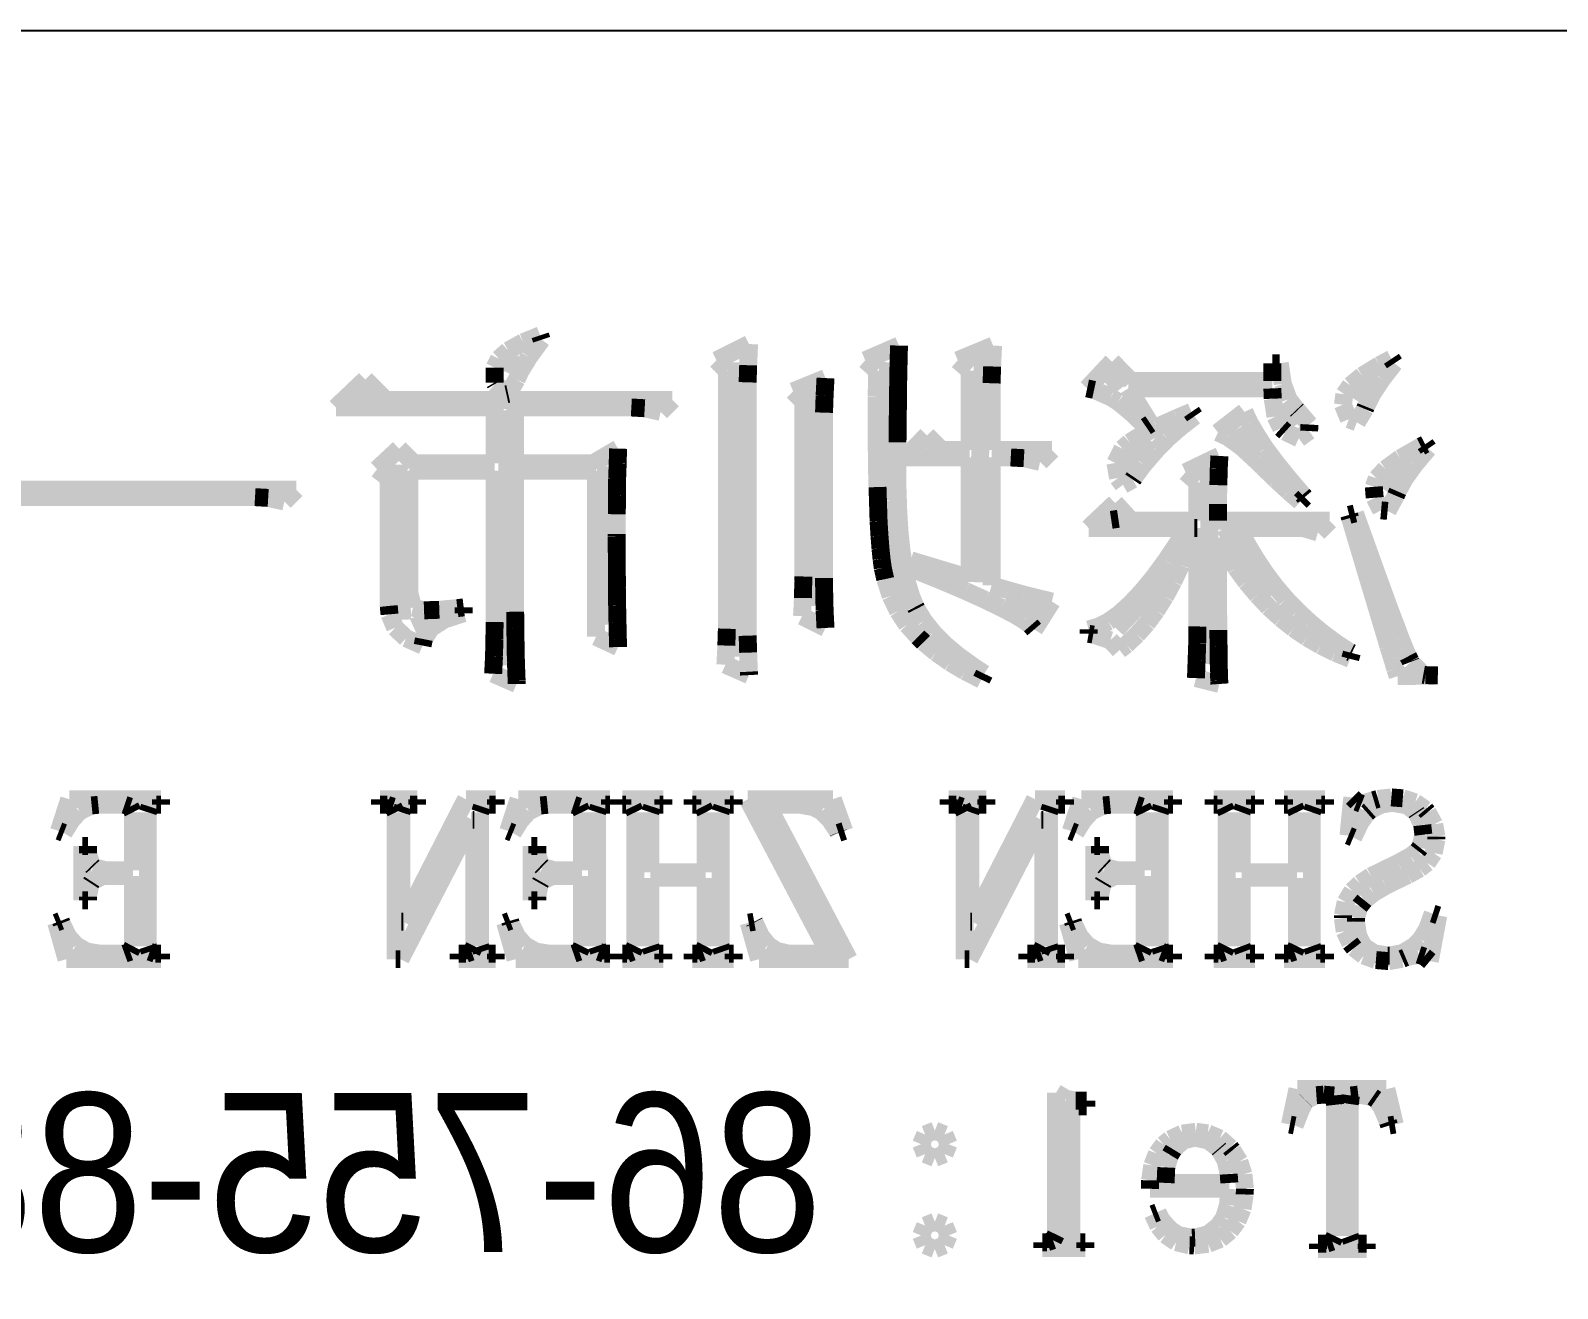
# Model space of a CAD drawing. Extents: x -169 to 241, y -96 to 191.
# Drawn here: x -142.32 to -133.67, y -87.13 to -80 of the extents above; entities that cross this region are included whole.
import ezdxf

# ---------------------------------------------------------------- set-up
doc = ezdxf.new("R2010")
doc.units = 0
doc.layers.add('BG_SILKSCREEN_BOTTOM', color=1, linetype='CONTINUOUS')

msp = doc.modelspace()

# ---------------------------------------------------------------- linework, layer by layer
at = {"layer": 'BG_SILKSCREEN_BOTTOM'}
msp.add_lwpolyline([(-163.78301, -80.00365), (-107.472988, -80.00365), (-107.472988, -90.503756)], dxfattribs=at)
at = {"layer": 'BG_SILKSCREEN_BOTTOM', "const_width": 0.1016}
for points in [[(-139.525756, -81.769712), (-139.610846, -81.816956)], [(-139.429744, -81.730596), (-139.525756, -81.769712)], [(-139.493244, -81.854294), (-139.421362, -81.755488)], [(-139.421362, -81.755488), (-139.429744, -81.730596)], [(-138.246358, -81.780126), (-138.430762, -81.87182)], [(-138.251438, -81.900014), (-138.246358, -81.780126)], [(-137.396982, -81.788762), (-137.588244, -81.87182)], [(-137.39876, -81.86801), (-137.396982, -81.788762)], [(-136.863836, -81.788762), (-137.063988, -81.87182)], [(-136.86917, -81.907126), (-136.863836, -81.788762)], [(-139.66317, -81.863692), (-139.688062, -81.91373)], [(-139.610846, -81.816956), (-139.66317, -81.863692)], [(-139.557252, -81.846928), (-139.602972, -81.94802)], [(-139.542266, -81.934558), (-139.493244, -81.854294)], [(-138.430762, -81.87182), (-138.372088, -81.930494)], [(-138.31697, -81.882996), (-138.297158, -83.551014)], [(-137.588244, -81.87182), (-137.52195, -81.930494)], [(-137.45845, -81.882996), (-137.481056, -82.664808)], [(-137.401046, -81.952338), (-137.39876, -81.86801)], [(-137.063988, -81.87182), (-136.997186, -81.930494)], [(-136.921748, -81.855818), (-136.957054, -83.129628)], [(-136.189466, -81.880456), (-136.330944, -82.031332)], [(-136.081262, -81.989422), (-136.189466, -81.880456)], [(-134.607046, -81.863692), (-134.673848, -81.899252)], [(-134.590282, -81.888838), (-134.607046, -81.863692)], [(-139.688062, -81.91373), (-139.688062, -81.998058)], [(-139.563348, -81.981294), (-139.542266, -81.934558)], [(-138.372088, -81.930494), (-138.372088, -83.393026)], [(-138.254486, -81.997042), (-138.251438, -81.900014)], [(-137.813288, -81.972912), (-137.996676, -82.048096)], [(-137.818368, -82.071718), (-137.813288, -81.972912)], [(-137.52195, -81.930494), (-137.522966, -82.077306)], [(-137.402062, -82.04073), (-137.401046, -81.952338)], [(-136.997186, -81.930494), (-136.997186, -82.38109)], [(-136.872472, -82.002122), (-136.86917, -81.907126)], [(-136.194546, -81.959196), (-136.14146, -82.03311)], [(-135.23976, -81.888838), (-135.28167, -81.888838)], [(-135.28167, -81.888838), (-135.28167, -81.989422)], [(-135.222488, -82.005424), (-135.23976, -81.888838)], [(-134.772654, -81.959704), (-134.838948, -82.014314)], [(-134.673848, -81.899252), (-134.772654, -81.959704)], [(-134.660386, -81.979262), (-134.590282, -81.888838)], [(-140.420852, -81.981294), (-140.587476, -82.139536)], [(-140.304266, -82.097626), (-140.420852, -81.981294)], [(-139.688062, -81.998058), (-139.683744, -82.005424)], [(-139.683744, -82.005424), (-139.62126, -82.064606)], [(-139.610846, -82.06232), (-139.563348, -81.981294)], [(-138.254486, -83.432396), (-138.254486, -81.997042)], [(-137.996676, -82.048096), (-137.938256, -82.106262)], [(-137.891774, -82.046826), (-137.874756, -83.26501)], [(-137.403078, -82.134456), (-137.402062, -82.04073)], [(-136.872472, -82.38109), (-136.872472, -82.002122)], [(-136.330944, -82.031332), (-136.291574, -82.039714)], [(-136.291574, -82.039714), (-136.197848, -82.081116)], [(-135.973058, -82.23123), (-136.097772, -82.031332)], [(-136.097772, -82.031332), (-135.28167, -82.031332)], [(-135.28167, -81.989422), (-136.081262, -81.989422)], [(-135.28167, -82.031332), (-135.279384, -82.089752)], [(-135.189976, -82.0928), (-135.222488, -82.005424)], [(-134.838948, -82.014314), (-134.873746, -82.064606)], [(-134.732268, -81.982056), (-134.80415, -82.099912)], [(-134.714488, -82.061558), (-134.660386, -81.979262)], [(-140.587476, -82.139536), (-139.688062, -82.139536)], [(-140.37056, -82.085434), (-140.456158, -82.076036)], [(-138.68019, -82.097626), (-140.304266, -82.097626)], [(-139.688062, -82.139536), (-139.688062, -82.45602)], [(-139.62126, -82.064606), (-139.610846, -82.06232)], [(-139.571476, -82.139536), (-138.913362, -82.139536)], [(-139.571476, -82.45602), (-139.571476, -82.139536)], [(-138.913362, -82.139536), (-138.83767, -82.143854)], [(-138.83767, -82.143854), (-138.747246, -82.164428)], [(-138.747246, -82.164428), (-138.68019, -82.097626)], [(-137.938256, -82.106262), (-137.938256, -83.097116)], [(-137.82167, -82.168746), (-137.818368, -82.071718)], [(-137.522966, -82.077306), (-137.522966, -82.354928)], [(-137.404348, -82.233262), (-137.403078, -82.134456)], [(-136.197848, -82.081116), (-136.155938, -82.107024)], [(-136.155938, -82.107024), (-136.084056, -82.165698)], [(-135.279384, -82.089752), (-135.26389, -82.19059)], [(-135.21309, -82.123026), (-135.143748, -82.236056)], [(-135.144256, -82.151728), (-135.189976, -82.0928)], [(-134.873746, -82.064606), (-134.881874, -82.124042)], [(-134.881874, -82.124042), (-134.848346, -82.206338)], [(-134.75716, -82.147918), (-134.751572, -82.134456)], [(-134.751572, -82.134456), (-134.714488, -82.061558)], [(-139.622784, -82.15503), (-139.594336, -83.599528)], [(-137.82167, -83.105752), (-137.82167, -82.168746)], [(-137.405364, -82.337402), (-137.404348, -82.233262)], [(-136.084056, -82.165698), (-135.99795, -82.247994)], [(-135.99795, -82.247994), (-135.973058, -82.23123)], [(-135.821674, -82.198718), (-135.935466, -82.250026)], [(-135.739886, -82.164428), (-135.821674, -82.198718)], [(-135.803386, -82.252058), (-135.722868, -82.18932)], [(-135.722868, -82.18932), (-135.739886, -82.164428)], [(-135.439658, -82.164428), (-135.589772, -82.281014)], [(-135.410448, -82.226912), (-135.439658, -82.164428)], [(-135.370062, -82.295746), (-135.410448, -82.226912)], [(-135.26389, -82.19059), (-135.231886, -82.256122)], [(-135.139938, -82.1563), (-135.144256, -82.151728)], [(-135.071358, -82.23631), (-135.139938, -82.1563)], [(-134.848346, -82.206338), (-134.80288, -82.22361)], [(-134.80288, -82.22361), (-134.75716, -82.147918)], [(-137.238486, -82.297524), (-137.363454, -82.422746)], [(-137.155174, -82.38109), (-137.238486, -82.297524)], [(-135.978646, -82.318098), (-136.104376, -82.436716), (-136.126982, -82.50301)], [(-136.024874, -82.296762), (-136.09066, -82.337402)], [(-135.935466, -82.250026), (-136.024874, -82.296762)], [(-135.939784, -82.38109), (-135.876284, -82.315558)], [(-135.876284, -82.315558), (-135.803386, -82.252058)], [(-135.589772, -82.281014), (-135.534654, -82.306922)], [(-135.534654, -82.306922), (-135.458454, -82.361024)], [(-135.463788, -82.252312), (-135.409178, -82.354928)], [(-135.32104, -82.371692), (-135.370062, -82.295746)], [(-135.231886, -82.256122), (-135.208772, -82.27695)], [(-135.208772, -82.27695), (-135.131556, -82.314542)], [(-135.131556, -82.314542), (-135.07339, -82.272886)], [(-135.07339, -82.272886), (-135.071358, -82.23631)], [(-140.229336, -82.372708), (-140.35405, -82.489294)], [(-140.146278, -82.45602), (-140.229336, -82.372708)], [(-138.988546, -82.372708), (-139.130278, -82.45602)], [(-138.990578, -82.453988), (-138.988546, -82.372708)], [(-137.522966, -82.354928), (-137.52195, -82.47761)], [(-137.405364, -82.597752), (-137.405364, -82.337402)], [(-136.997186, -82.38109), (-137.155174, -82.38109)], [(-136.530588, -82.38109), (-136.872472, -82.38109)], [(-136.59739, -82.447892), (-136.530588, -82.38109)], [(-136.131046, -82.372708), (-136.17067, -82.453988)], [(-136.09066, -82.337402), (-136.131046, -82.372708)], [(-136.012174, -82.464402), (-135.939784, -82.38109)], [(-135.458454, -82.361024), (-135.373364, -82.43951)], [(-135.260588, -82.452718), (-135.32104, -82.371692)], [(-134.43966, -82.360262), (-134.556246, -82.42681)], [(-134.47395, -82.462116), (-134.398766, -82.372708)], [(-134.415784, -82.347816), (-134.43966, -82.360262)], [(-134.398766, -82.372708), (-134.415784, -82.347816)], [(-140.35405, -82.489294), (-140.287756, -82.539332)], [(-140.23467, -82.46364), (-140.212064, -83.341718)], [(-139.688062, -82.45602), (-140.146278, -82.45602)], [(-139.130278, -82.45602), (-139.571476, -82.45602)], [(-139.047982, -82.472022), (-139.045188, -83.369912)], [(-138.99388, -82.543396), (-138.990578, -82.453988)], [(-137.52195, -82.47761), (-137.518648, -82.590386)], [(-137.363454, -82.422746), (-136.997186, -82.422746)], [(-136.997186, -82.422746), (-136.997186, -83.105752)], [(-136.872472, -82.422746), (-136.76376, -82.422746)], [(-136.872472, -83.147408), (-136.872472, -82.422746)], [(-136.76376, -82.422746), (-136.689084, -82.42681)], [(-136.689084, -82.42681), (-136.59739, -82.447892)], [(-136.17067, -82.453988), (-136.155938, -82.539332)], [(-136.064244, -82.535014), (-136.012174, -82.464402)], [(-135.58139, -82.41411), (-135.77316, -82.506058)], [(-135.587486, -82.579718), (-135.585454, -82.488024)], [(-135.585454, -82.488024), (-135.58139, -82.41411)], [(-135.373364, -82.43951), (-135.334756, -82.47761)], [(-135.334756, -82.47761), (-135.261858, -82.547714)], [(-135.189976, -82.540348), (-135.260588, -82.452718)], [(-134.640574, -82.488024), (-134.690358, -82.54111)], [(-134.556246, -82.42681), (-134.640574, -82.488024)], [(-134.53237, -82.543396), (-134.47395, -82.462116)], [(-140.287756, -82.539332), (-140.287756, -83.263994)], [(-140.17117, -83.18881), (-140.17117, -82.497422)], [(-140.17117, -82.497422), (-139.688062, -82.497422)], [(-139.688062, -82.497422), (-139.688062, -83.355434)], [(-139.571476, -82.497422), (-139.11326, -82.497422)], [(-139.571476, -83.297014), (-139.571476, -82.497422)], [(-139.11326, -82.497422), (-139.11326, -83.438746)], [(-138.994642, -82.639916), (-138.99388, -82.543396)], [(-136.155938, -82.539332), (-136.127744, -82.57794)], [(-136.127744, -82.57794), (-136.07288, -82.547714)], [(-136.07288, -82.547714), (-136.064244, -82.535014)], [(-135.77316, -82.506058), (-135.706358, -82.564224)], [(-135.706358, -82.564224), (-135.706358, -82.780886)], [(-135.642858, -82.495136), (-135.631174, -83.592162)], [(-135.589772, -82.68716), (-135.587486, -82.579718)], [(-135.261858, -82.547714), (-135.191246, -82.613246)], [(-135.109966, -82.63382), (-135.189976, -82.540348)], [(-134.690358, -82.54111), (-134.706868, -82.589116)], [(-134.56158, -82.493358), (-134.630668, -82.615786)], [(-134.571486, -82.615024), (-134.53237, -82.543396)], [(-142.736062, -82.647536), (-141.045438, -82.647536)], [(-140.812266, -82.605626), (-142.452852, -82.605626)], [(-141.045438, -82.647536), (-140.970762, -82.651854)], [(-140.970762, -82.651854), (-140.879068, -82.672428)], [(-140.879068, -82.672428), (-140.812266, -82.605626)], [(-138.995658, -82.74431), (-138.994642, -82.639916)], [(-137.518648, -82.590386), (-137.515346, -82.69351)], [(-137.401046, -82.7278), (-137.405364, -82.597752)], [(-135.191246, -82.613246), (-135.123174, -82.672428)], [(-135.123174, -82.672428), (-135.098282, -82.647536)], [(-135.098282, -82.647536), (-135.109966, -82.63382)], [(-134.706868, -82.589116), (-134.701788, -82.650838)], [(-134.701788, -82.650838), (-134.665466, -82.722212)], [(-134.62889, -82.725514), (-134.582154, -82.639408)], [(-134.582154, -82.639408), (-134.571486, -82.615024)], [(-138.996674, -82.855816), (-138.995658, -82.74431)], [(-137.515346, -82.69351), (-137.512552, -82.78495)], [(-137.464546, -82.670396), (-137.342372, -83.270852)], [(-137.39368, -82.846418), (-137.401046, -82.7278)], [(-136.172448, -82.68081), (-136.322562, -82.822542)], [(-136.081262, -82.780886), (-136.172448, -82.68081)], [(-135.589772, -82.780886), (-135.589772, -82.68716)], [(-134.813548, -82.739738), (-134.846568, -82.74812)], [(-134.846568, -82.74812), (-134.841488, -82.7659)], [(-134.756144, -82.898996), (-134.813548, -82.739738)], [(-134.665466, -82.722212), (-134.62889, -82.725514)], [(-137.512552, -82.78495), (-137.507472, -82.86623)], [(-136.322562, -82.822542), (-135.764778, -82.822542)], [(-136.15416, -82.770218), (-136.194546, -82.776314)], [(-135.706358, -82.780886), (-136.081262, -82.780886)], [(-135.764778, -82.822542), (-135.812784, -82.899504)], [(-135.759444, -82.930746), (-135.722868, -82.822542)], [(-135.722868, -82.822542), (-135.706358, -82.822542)], [(-135.706358, -82.822542), (-135.706358, -83.380326)], [(-134.957058, -82.780886), (-135.589772, -82.780886)], [(-135.551164, -82.821526), (-135.30326, -83.215734)], [(-135.42645, -82.910934), (-135.473186, -82.822542)], [(-135.473186, -82.822542), (-135.106664, -82.822542)], [(-135.106664, -82.822542), (-135.023352, -82.847434)], [(-135.023352, -82.847434), (-134.957058, -82.780886)], [(-134.841488, -82.7659), (-134.794752, -82.922618)], [(-138.996674, -82.872326), (-138.996674, -82.855816)], [(-138.995658, -82.968338), (-138.996674, -82.872326)], [(-137.507472, -82.86623), (-137.501884, -82.938112)], [(-137.38225, -82.954622), (-137.39368, -82.846418)], [(-135.812784, -82.899504), (-135.885174, -83.007708)], [(-135.589772, -83.170014), (-135.589772, -82.880708)], [(-135.589772, -82.880708), (-135.542782, -82.963004)], [(-135.376158, -82.995262), (-135.42645, -82.910934)], [(-134.794752, -82.922618), (-134.75208, -83.066636)], [(-134.70509, -83.041744), (-134.756144, -82.898996)], [(-138.995658, -83.065112), (-138.995658, -82.968338)], [(-137.501884, -82.938112), (-137.495788, -82.99831)], [(-137.495788, -82.99831), (-137.488676, -83.04911)], [(-137.367772, -83.050126), (-137.38225, -82.954622)], [(-137.33018, -83.005422), (-137.338562, -83.047332)], [(-136.997186, -83.105752), (-137.33018, -83.005422)], [(-135.885174, -83.007708), (-135.955278, -83.103212)], [(-135.799068, -83.031838), (-135.759444, -82.930746)], [(-135.542782, -82.963004), (-135.487664, -83.048348)], [(-135.322056, -83.076542), (-135.376158, -82.995262)], [(-138.994642, -83.161886), (-138.995658, -83.065112)], [(-137.938256, -83.097116), (-137.939272, -83.12531)], [(-137.488676, -83.04911), (-137.48004, -83.088988)], [(-137.48004, -83.088988), (-137.47496, -83.111848)], [(-137.350246, -83.134708), (-137.367772, -83.050126)], [(-137.338562, -83.047332), (-137.29716, -83.064096)], [(-137.29716, -83.064096), (-137.149078, -83.124294)], [(-135.867648, -83.080606), (-136.163558, -83.394296)], [(-135.842756, -83.12531), (-135.799068, -83.031838)], [(-135.487664, -83.048348), (-135.429244, -83.128612)], [(-135.26516, -83.152488), (-135.322056, -83.076542)], [(-134.75208, -83.066636), (-134.713472, -83.194652)], [(-134.65937, -83.167728), (-134.70509, -83.041744)], [(-138.99388, -83.259422), (-138.994642, -83.161886)], [(-137.939272, -83.12531), (-137.94105, -83.219036)], [(-137.820654, -83.192112), (-137.82167, -83.105752)], [(-137.47496, -83.111848), (-137.443972, -83.207606)], [(-137.328148, -83.207606), (-137.350246, -83.134708)], [(-137.149078, -83.124294), (-137.020046, -83.179412)], [(-137.020046, -83.179412), (-136.909556, -83.22945)], [(-136.780778, -83.174332), (-136.872472, -83.147408)], [(-136.687052, -83.200494), (-136.780778, -83.174332)], [(-136.022588, -83.184746), (-136.087358, -83.253326)], [(-135.955278, -83.103212), (-136.022588, -83.184746)], [(-135.889746, -83.211416), (-135.842756, -83.12531)], [(-135.588756, -83.29295), (-135.589772, -83.170014)], [(-135.429244, -83.128612), (-135.36676, -83.202526)], [(-135.203438, -83.225386), (-135.26516, -83.152488)], [(-134.619746, -83.276948), (-134.65937, -83.167728)], [(-140.287756, -83.263994), (-140.283438, -83.311746)], [(-140.150088, -83.273392), (-140.17117, -83.18881)], [(-138.991848, -83.357212), (-138.99388, -83.259422)], [(-137.94105, -83.219036), (-137.946384, -83.32216)], [(-137.818368, -83.289902), (-137.820654, -83.192112)], [(-137.443972, -83.207606), (-137.402062, -83.293712)], [(-137.303256, -83.26882), (-137.328148, -83.207606)], [(-137.29716, -83.280504), (-137.303256, -83.26882)], [(-136.909556, -83.22945), (-136.816846, -83.274408)], [(-136.61517, -83.300316), (-136.796272, -83.23453)], [(-136.592056, -83.224116), (-136.687052, -83.200494)], [(-136.630664, -83.39709), (-136.530588, -83.238848)], [(-136.530588, -83.238848), (-136.592056, -83.224116)], [(-136.087358, -83.253326), (-136.149588, -83.309714)], [(-135.939784, -83.290918), (-135.889746, -83.211416)], [(-135.36676, -83.202526), (-135.302244, -83.271106)], [(-135.302244, -83.271106), (-135.233664, -83.33359)], [(-135.13816, -83.29295), (-135.203438, -83.225386)], [(-134.713472, -83.194652), (-134.679182, -83.309206)], [(-140.283438, -83.311746), (-140.25118, -83.387692)], [(-140.087858, -83.288886), (-140.150088, -83.273392)], [(-140.033756, -83.333336), (-140.146786, -83.38439)], [(-140.001244, -83.285838), (-140.087858, -83.288886)], [(-140.048488, -83.389724), (-139.97305, -83.340956)], [(-139.899136, -83.27644), (-140.001244, -83.285838)], [(-139.97305, -83.340956), (-139.863068, -83.305396)], [(-139.863068, -83.272122), (-139.899136, -83.27644)], [(-139.863068, -83.305396), (-139.863068, -83.272122)], [(-139.688062, -83.355434), (-139.689078, -83.453224)], [(-139.57046, -83.389724), (-139.571476, -83.297014)], [(-138.989562, -83.45551), (-138.991848, -83.357212)], [(-137.946384, -83.32216), (-137.813288, -83.388708)], [(-137.813288, -83.388708), (-137.818368, -83.289902)], [(-137.402062, -83.293712), (-137.351262, -83.370928)], [(-137.25525, -83.349338), (-137.29716, -83.280504)], [(-137.202164, -83.415886), (-137.25525, -83.349338)], [(-136.816846, -83.274408), (-136.743186, -83.312762)], [(-136.743186, -83.312762), (-136.688068, -83.346036)], [(-136.688068, -83.346036), (-136.650476, -83.37423)], [(-136.21004, -83.352386), (-136.267444, -83.381596)], [(-136.149588, -83.309714), (-136.21004, -83.352386)], [(-135.992362, -83.3628), (-135.939784, -83.290918)], [(-135.587486, -83.400392), (-135.588756, -83.29295)], [(-135.233664, -83.33359), (-135.161782, -83.390994)], [(-135.069072, -83.357212), (-135.13816, -83.29295)], [(-134.996174, -83.417918), (-135.069072, -83.357212)], [(-134.679182, -83.309206), (-134.648956, -83.409028)], [(-134.58444, -83.369658), (-134.619746, -83.276948)], [(-140.25118, -83.387692), (-140.18895, -83.447128)], [(-140.088874, -83.452208), (-140.048488, -83.389724)], [(-139.56919, -83.485228), (-139.57046, -83.389724)], [(-139.11326, -83.438746), (-138.988546, -83.496912)], [(-138.372088, -83.393026), (-138.375136, -83.48853)], [(-138.251438, -83.528408), (-138.254486, -83.432396)], [(-137.351262, -83.370928), (-137.288778, -83.438746)], [(-137.288778, -83.438746), (-137.257282, -83.469988)], [(-137.136886, -83.482434), (-137.202164, -83.415886)], [(-136.650476, -83.37423), (-136.630664, -83.39709)], [(-136.267444, -83.381596), (-136.322562, -83.39709)], [(-136.322562, -83.39709), (-136.322562, -83.421728)], [(-136.322562, -83.421728), (-136.296654, -83.4263)], [(-136.296654, -83.4263), (-136.19988, -83.458558)], [(-136.108948, -83.48345), (-136.04875, -83.4263)], [(-136.04875, -83.4263), (-135.992362, -83.3628)], [(-135.706358, -83.380326), (-135.707374, -83.474306)], [(-135.58647, -83.49361), (-135.587486, -83.400392)], [(-135.161782, -83.390994), (-135.085836, -83.44281)], [(-135.085836, -83.44281), (-135.007858, -83.48853)], [(-134.920482, -83.474306), (-134.996174, -83.417918)], [(-134.648956, -83.409028), (-134.624064, -83.494118)], [(-134.555484, -83.44662), (-134.58444, -83.369658)], [(-140.18895, -83.447128), (-140.095986, -83.48853)], [(-140.095986, -83.48853), (-140.088874, -83.452208)], [(-139.689078, -83.453224), (-139.691364, -83.550252)], [(-139.567158, -83.584542), (-139.56919, -83.485228)], [(-138.988546, -83.496912), (-138.989562, -83.45551)], [(-138.375136, -83.48853), (-138.38047, -83.596988)], [(-138.247374, -83.636612), (-138.251438, -83.528408)], [(-137.257282, -83.469988), (-137.18667, -83.528408)], [(-137.18667, -83.528408), (-137.108438, -83.583526)], [(-137.05967, -83.54695), (-137.136886, -83.482434)], [(-136.19988, -83.458558), (-136.147556, -83.513422)], [(-136.147556, -83.513422), (-136.108948, -83.48345)], [(-135.707374, -83.474306), (-135.710676, -83.572096)], [(-135.585454, -83.573112), (-135.58647, -83.49361)], [(-135.007858, -83.48853), (-134.925562, -83.528916)], [(-134.925562, -83.528916), (-134.840472, -83.563714)], [(-134.840472, -83.526122), (-134.920482, -83.474306)], [(-134.831836, -83.53044), (-134.840472, -83.526122)], [(-134.840472, -83.563714), (-134.831836, -83.53044)], [(-134.624064, -83.494118), (-134.601966, -83.564222)], [(-134.531354, -83.506818), (-134.555484, -83.44662)], [(-134.512558, -83.549744), (-134.531354, -83.506818)], [(-139.691364, -83.550252), (-139.69619, -83.648042)], [(-139.563348, -83.685126), (-139.567158, -83.584542)], [(-138.38047, -83.596988), (-138.246358, -83.655916)], [(-137.108438, -83.583526), (-137.023348, -83.634326)], [(-136.971278, -83.61045), (-137.05967, -83.54695)], [(-136.913874, -83.648042), (-136.971278, -83.61045)], [(-135.710676, -83.572096), (-135.714486, -83.672934)], [(-135.584438, -83.637628), (-135.585454, -83.573112)], [(-134.601966, -83.564222), (-134.585456, -83.62061)], [(-134.498842, -83.576414), (-134.512558, -83.549744)], [(-134.497064, -83.580986), (-134.498842, -83.576414)], [(-134.426452, -83.65363), (-134.497064, -83.580986)], [(-139.69619, -83.648042), (-139.563348, -83.706208)], [(-139.563348, -83.706208), (-139.563348, -83.685126)], [(-138.246358, -83.655916), (-138.247374, -83.636612)], [(-137.023348, -83.634326), (-136.930384, -83.681316)], [(-136.930384, -83.681316), (-136.913874, -83.648042)], [(-135.714486, -83.672934), (-135.58139, -83.706208)], [(-135.58266, -83.687412), (-135.584438, -83.637628)], [(-135.58139, -83.706208), (-135.58266, -83.687412)], [(-134.585456, -83.62061), (-134.57174, -83.662012)], [(-134.57174, -83.662012), (-134.344156, -83.657948)], [(-134.413752, -83.655916), (-134.426452, -83.65363)], [(-134.344156, -83.657948), (-134.413752, -83.655916)], [(-142.098014, -84.359242), (-142.15618, -84.539328)], [(-141.577822, -84.359242), (-142.098014, -84.359242)], [(-142.039594, -84.427822), (-141.971014, -84.394548)], [(-141.971014, -84.394548), (-141.933422, -84.390738)], [(-141.933422, -84.390738), (-141.784578, -84.390738)], [(-141.784578, -84.390738), (-141.753336, -84.401152)], [(-141.642084, -84.401152), (-141.604492, -84.390738)], [(-141.604492, -84.390738), (-141.577822, -84.390738)], [(-141.577822, -84.390738), (-141.577822, -84.359242)], [(-140.337794, -84.359242), (-140.337794, -84.390738)], [(-140.12672, -84.359242), (-140.337794, -84.359242)], [(-140.337794, -84.390738), (-140.296138, -84.390738)], [(-140.296138, -84.390738), (-140.26388, -84.401152)], [(-139.850622, -84.359242), (-140.205714, -85.053424)], [(-140.205714, -84.401152), (-140.168122, -84.390738)], [(-140.168122, -84.390738), (-140.12672, -84.390738)], [(-140.12672, -84.390738), (-140.12672, -84.359242)], [(-139.681204, -84.359242), (-139.850622, -84.359242)], [(-139.759944, -84.401152), (-139.717526, -84.390738)], [(-139.717526, -84.390738), (-139.681204, -84.390738)], [(-139.681204, -84.390738), (-139.681204, -84.359242)], [(-139.55268, -84.359242), (-139.6111, -84.539328)], [(-139.033504, -84.359242), (-139.55268, -84.359242)], [(-139.494514, -84.427822), (-139.427204, -84.394548)], [(-139.427204, -84.394548), (-139.388342, -84.390738)], [(-139.388342, -84.390738), (-139.240514, -84.390738)], [(-139.240514, -84.390738), (-139.20851, -84.401152)], [(-139.097004, -84.401152), (-139.060428, -84.390738)], [(-139.060428, -84.390738), (-139.033504, -84.390738)], [(-139.033504, -84.390738), (-139.033504, -84.359242)], [(-138.964924, -84.359242), (-138.964924, -84.390738)], [(-138.731498, -84.359242), (-138.964924, -84.359242)], [(-138.964924, -84.390738), (-138.943842, -84.390738)], [(-138.943842, -84.390738), (-138.906504, -84.401152)], [(-138.794998, -84.401152), (-138.752326, -84.390738)], [(-138.752326, -84.390738), (-138.731498, -84.390738)], [(-138.731498, -84.390738), (-138.731498, -84.359242)], [(-138.333734, -84.359242), (-138.566906, -84.359242)], [(-138.566906, -84.359242), (-138.566906, -84.390738)], [(-138.566906, -84.390738), (-138.545316, -84.390738)], [(-138.545316, -84.390738), (-138.50874, -84.401152)], [(-138.397234, -84.401152), (-138.354816, -84.390738)], [(-138.354816, -84.390738), (-138.333734, -84.390738)], [(-138.333734, -84.390738), (-138.333734, -84.359242)], [(-138.253724, -84.359242), (-137.792714, -85.234526)], [(-137.771632, -84.359242), (-138.253724, -84.359242)], [(-137.681208, -85.265514), (-138.142218, -84.390738)], [(-138.142218, -84.390738), (-137.957306, -84.390738)], [(-137.957306, -84.390738), (-137.881106, -84.403946)], [(-137.707116, -84.539328), (-137.771632, -84.359242)], [(-136.902444, -84.359242), (-137.114788, -84.359242)], [(-137.114788, -84.359242), (-137.114788, -84.390738)], [(-137.114788, -84.390738), (-137.072116, -84.390738)], [(-137.072116, -84.390738), (-137.041128, -84.401152)], [(-136.6266, -84.359242), (-136.982708, -85.053424)], [(-136.982708, -84.401152), (-136.945116, -84.390738)], [(-136.945116, -84.390738), (-136.902444, -84.390738)], [(-136.902444, -84.390738), (-136.902444, -84.359242)], [(-136.456928, -84.359242), (-136.6266, -84.359242)], [(-136.537192, -84.401152), (-136.49452, -84.390738)], [(-136.49452, -84.390738), (-136.456928, -84.390738)], [(-136.456928, -84.390738), (-136.456928, -84.359242)], [(-136.364726, -84.359242), (-136.423146, -84.539328)], [(-135.845296, -84.359242), (-136.364726, -84.359242)], [(-136.306814, -84.427822), (-136.238996, -84.394548)], [(-136.238996, -84.394548), (-136.200388, -84.390738)], [(-136.200388, -84.390738), (-136.052814, -84.390738)], [(-136.052814, -84.390738), (-136.020302, -84.401152)], [(-135.908796, -84.401152), (-135.872728, -84.390738)], [(-135.872728, -84.390738), (-135.845296, -84.390738)], [(-135.845296, -84.390738), (-135.845296, -84.359242)], [(-135.38073, -84.359242), (-135.613902, -84.359242)], [(-135.613902, -84.359242), (-135.613902, -84.390738)], [(-135.613902, -84.390738), (-135.593328, -84.390738)], [(-135.593328, -84.390738), (-135.555482, -84.401152)], [(-135.44423, -84.401152), (-135.402828, -84.390738)], [(-135.402828, -84.390738), (-135.38073, -84.390738)], [(-135.38073, -84.390738), (-135.38073, -84.359242)], [(-134.98322, -84.359242), (-135.216138, -84.359242)], [(-135.216138, -84.359242), (-135.216138, -84.390738)], [(-135.216138, -84.390738), (-135.19531, -84.390738)], [(-135.19531, -84.390738), (-135.157718, -84.401152)], [(-135.04672, -84.401152), (-135.00481, -84.390738)], [(-135.00481, -84.390738), (-134.98322, -84.390738)], [(-134.98322, -84.390738), (-134.98322, -84.359242)], [(-134.828788, -84.348828), (-134.850632, -84.565236)], [(-134.80288, -84.374736), (-134.828788, -84.348828)], [(-134.776718, -84.38515), (-134.80288, -84.374736)], [(-134.707122, -84.364322), (-134.776718, -84.38515)], [(-134.72922, -84.422742), (-134.663434, -84.388452)], [(-134.683246, -84.35721), (-134.707122, -84.364322)], [(-134.6073, -84.348828), (-134.683246, -84.35721)], [(-134.663434, -84.388452), (-134.601204, -84.379816)], [(-134.54253, -84.353908), (-134.6073, -84.348828)], [(-134.601204, -84.379816), (-134.519924, -84.393532)], [(-134.472934, -84.376514), (-134.54253, -84.353908)], [(-134.519924, -84.393532), (-134.4676, -84.43214)], [(-134.41553, -84.417408), (-134.472934, -84.376514)], [(-142.12951, -84.549742), (-142.085822, -84.47913)], [(-142.085822, -84.47913), (-142.039594, -84.427822)], [(-141.753336, -84.401152), (-141.736826, -84.433156)], [(-141.736826, -84.433156), (-141.736826, -84.76234)], [(-141.652498, -84.433156), (-141.642084, -84.401152)], [(-141.652498, -85.191854), (-141.652498, -84.433156)], [(-140.26388, -84.401152), (-140.248132, -84.433156)], [(-140.248132, -84.433156), (-140.248132, -85.265514)], [(-140.221208, -85.265514), (-139.81303, -84.475828)], [(-140.216128, -84.433156), (-140.205714, -84.401152)], [(-140.216128, -85.053424), (-140.216128, -84.433156)], [(-139.81303, -84.475828), (-139.802616, -84.475828)], [(-139.802616, -84.475828), (-139.802616, -85.191854)], [(-139.770612, -84.433156), (-139.759944, -84.401152)], [(-139.770612, -85.191854), (-139.770612, -84.433156)], [(-139.585192, -84.549742), (-139.541504, -84.47913)], [(-139.541504, -84.47913), (-139.494514, -84.427822)], [(-139.20851, -84.401152), (-139.193016, -84.433156)], [(-139.193016, -84.433156), (-139.193016, -84.76234)], [(-139.107418, -84.433156), (-139.097004, -84.401152)], [(-139.107418, -85.191854), (-139.107418, -84.433156)], [(-138.906504, -84.401152), (-138.89101, -84.433156)], [(-138.89101, -84.433156), (-138.89101, -85.191854)], [(-138.805412, -84.433156), (-138.794998, -84.401152)], [(-138.805412, -84.772754), (-138.805412, -84.433156)], [(-138.50874, -84.401152), (-138.49223, -84.433156)], [(-138.49223, -84.433156), (-138.49223, -84.772754)], [(-138.407902, -84.433156), (-138.397234, -84.401152)], [(-138.407902, -85.191854), (-138.407902, -84.433156)], [(-137.881106, -84.403946), (-137.835132, -84.427822)], [(-137.835132, -84.427822), (-137.785348, -84.47913)], [(-137.785348, -84.47913), (-137.74039, -84.54771)], [(-137.041128, -84.401152), (-137.024618, -84.433156)], [(-137.024618, -84.433156), (-137.024618, -85.265514)], [(-136.998202, -85.265514), (-136.590278, -84.475828)], [(-136.993122, -84.433156), (-136.982708, -84.401152)], [(-136.993122, -85.053424), (-136.993122, -84.433156)], [(-136.590278, -84.475828), (-136.578848, -84.475828)], [(-136.578848, -84.475828), (-136.578848, -85.191854)], [(-136.547606, -84.433156), (-136.537192, -84.401152)], [(-136.547606, -85.191854), (-136.547606, -84.433156)], [(-136.396984, -84.549742), (-136.353296, -84.47913)], [(-136.353296, -84.47913), (-136.306814, -84.427822)], [(-136.020302, -84.401152), (-136.004808, -84.433156)], [(-136.004808, -84.433156), (-136.004808, -84.76234)], [(-135.91921, -84.433156), (-135.908796, -84.401152)], [(-135.91921, -85.191854), (-135.91921, -84.433156)], [(-135.555482, -84.401152), (-135.539988, -84.433156)], [(-135.539988, -84.433156), (-135.539988, -85.191854)], [(-135.455914, -84.433156), (-135.44423, -84.401152)], [(-135.455914, -84.772754), (-135.455914, -84.433156)], [(-135.157718, -84.401152), (-135.142224, -84.433156)], [(-135.142224, -84.433156), (-135.142224, -84.772754)], [(-135.057896, -84.433156), (-135.04672, -84.401152)], [(-135.057896, -85.191854), (-135.057896, -84.433156)], [(-134.784084, -84.492338), (-134.744714, -84.436458)], [(-134.744714, -84.436458), (-134.72922, -84.422742)], [(-134.4676, -84.43214), (-134.463536, -84.438236)], [(-134.463536, -84.438236), (-134.432294, -84.506054)], [(-134.402322, -84.433156), (-134.41553, -84.417408)], [(-134.36473, -84.501736), (-134.402322, -84.433156)], [(-142.15618, -84.539328), (-142.12951, -84.549742)], [(-139.6111, -84.539328), (-139.585192, -84.549742)], [(-137.74039, -84.54771), (-137.739628, -84.549742)], [(-137.739628, -84.549742), (-137.707116, -84.539328)], [(-136.423146, -84.539328), (-136.396984, -84.549742)], [(-134.850632, -84.565236), (-134.823708, -84.576412)], [(-134.823708, -84.576412), (-134.784084, -84.492338)], [(-134.425944, -84.560156), (-134.44474, -84.633816)], [(-134.432294, -84.506054), (-134.425944, -84.560156)], [(-134.35203, -84.57184), (-134.36473, -84.501736)], [(-142.023084, -84.624926), (-142.023084, -84.931758)], [(-141.991842, -84.624926), (-142.023084, -84.624926)], [(-141.991842, -84.666328), (-141.991842, -84.624926)], [(-139.47902, -84.624926), (-139.47902, -84.931758)], [(-139.446508, -84.624926), (-139.47902, -84.624926)], [(-139.446508, -84.666328), (-139.446508, -84.624926)], [(-136.290812, -84.624926), (-136.290812, -84.931758)], [(-136.258808, -84.624926), (-136.290812, -84.624926)], [(-136.258808, -84.666328), (-136.258808, -84.624926)], [(-134.458202, -84.650834), (-134.498842, -84.681822)], [(-134.44474, -84.633816), (-134.458202, -84.650834)], [(-134.367778, -84.664042), (-134.35203, -84.58581)], [(-134.35203, -84.58581), (-134.35203, -84.57184)], [(-141.969998, -84.735924), (-141.991842, -84.666328)], [(-141.963648, -84.742528), (-141.969998, -84.735924)], [(-141.891004, -84.76234), (-141.963648, -84.742528)], [(-139.42568, -84.735924), (-139.446508, -84.666328)], [(-139.418822, -84.742528), (-139.42568, -84.735924)], [(-139.346686, -84.76234), (-139.418822, -84.742528)], [(-136.237726, -84.735924), (-136.258808, -84.666328)], [(-136.230614, -84.742528), (-136.237726, -84.735924)], [(-136.158732, -84.76234), (-136.230614, -84.742528)], [(-134.568692, -84.72043), (-134.643622, -84.756752)], [(-134.498842, -84.681822), (-134.568692, -84.72043)], [(-134.447788, -84.751926), (-134.405116, -84.719414)], [(-134.405116, -84.719414), (-134.367778, -84.664042)], [(-141.976094, -84.835238), (-141.969998, -84.82584)], [(-141.969998, -84.82584), (-141.906498, -84.794344)], [(-141.906498, -84.794344), (-141.736826, -84.794344)], [(-141.736826, -84.76234), (-141.891004, -84.76234)], [(-141.736826, -84.794344), (-141.736826, -85.191854)], [(-139.431014, -84.835238), (-139.42568, -84.82584)], [(-139.42568, -84.82584), (-139.36218, -84.794344)], [(-139.36218, -84.794344), (-139.193016, -84.794344)], [(-139.193016, -84.76234), (-139.346686, -84.76234)], [(-139.193016, -84.794344), (-139.193016, -85.191854)], [(-138.49223, -84.772754), (-138.805412, -84.772754)], [(-138.805412, -84.804758), (-138.49223, -84.804758)], [(-138.805412, -85.191854), (-138.805412, -84.804758)], [(-138.49223, -84.804758), (-138.49223, -85.191854)], [(-136.243314, -84.835238), (-136.237726, -84.82584)], [(-136.237726, -84.82584), (-136.174226, -84.794344)], [(-136.174226, -84.794344), (-136.004808, -84.794344)], [(-136.004808, -84.76234), (-136.158732, -84.76234)], [(-136.004808, -84.794344), (-136.004808, -85.191854)], [(-135.142224, -84.772754), (-135.455914, -84.772754)], [(-135.455914, -85.191854), (-135.455914, -84.804758)], [(-135.455914, -84.804758), (-135.142224, -84.804758)], [(-135.142224, -84.804758), (-135.142224, -85.191854)], [(-134.722616, -84.79536), (-134.7851, -84.837016)], [(-134.643622, -84.756752), (-134.722616, -84.79536)], [(-134.601204, -84.830412), (-134.51459, -84.78901)], [(-134.51459, -84.78901), (-134.447788, -84.751926)], [(-141.991842, -84.91093), (-141.976094, -84.835238)], [(-141.991842, -84.931758), (-141.991842, -84.91093)], [(-139.446508, -84.91093), (-139.431014, -84.835238)], [(-139.446508, -84.931758), (-139.446508, -84.91093)], [(-136.258808, -84.91093), (-136.243314, -84.835238)], [(-136.258808, -84.931758), (-136.258808, -84.91093)], [(-134.828788, -84.878926), (-134.86638, -84.942426)], [(-134.7851, -84.837016), (-134.828788, -84.878926)], [(-134.760208, -84.931758), (-134.708138, -84.890356)], [(-134.708138, -84.890356), (-134.639304, -84.849462)], [(-134.639304, -84.849462), (-134.601204, -84.830412)], [(-142.023084, -84.931758), (-141.991842, -84.931758)], [(-139.47902, -84.931758), (-139.446508, -84.931758)], [(-136.290812, -84.931758), (-136.258808, -84.931758)], [(-134.86638, -84.942426), (-134.882128, -85.017356)], [(-134.808214, -85.03285), (-134.787132, -84.965032)], [(-134.787132, -84.965032), (-134.760208, -84.931758)], [(-142.14602, -85.048344), (-142.171928, -85.058758)], [(-142.171928, -85.058758), (-142.113508, -85.265514)], [(-142.140686, -85.06206), (-142.14602, -85.048344)], [(-142.10538, -85.13572), (-142.140686, -85.06206)], [(-140.205714, -85.053424), (-140.216128, -85.053424)], [(-139.600686, -85.048344), (-139.628118, -85.058758)], [(-139.628118, -85.058758), (-139.569444, -85.265514)], [(-139.596622, -85.06206), (-139.600686, -85.048344)], [(-139.561316, -85.13572), (-139.596622, -85.06206)], [(-138.217402, -85.053424), (-138.24839, -85.058758)], [(-138.24839, -85.058758), (-138.190224, -85.265514)], [(-138.215116, -85.057742), (-138.217402, -85.053424)], [(-138.17981, -85.133942), (-138.215116, -85.057742)], [(-136.982708, -85.053424), (-136.993122, -85.053424)], [(-136.412732, -85.048344), (-136.43991, -85.058758)], [(-136.43991, -85.058758), (-136.38149, -85.265514)], [(-136.408414, -85.06206), (-136.412732, -85.048344)], [(-136.373108, -85.13572), (-136.408414, -85.06206)], [(-134.882128, -85.017356), (-134.882128, -85.03285)], [(-134.882128, -85.03285), (-134.871714, -85.107526)], [(-134.808214, -85.052408), (-134.808214, -85.03285)], [(-134.795514, -85.132926), (-134.808214, -85.052408)], [(-134.373112, -85.006942), (-134.403084, -85.091016)], [(-134.389622, -85.276436), (-134.341616, -85.017356)], [(-134.341616, -85.017356), (-134.373112, -85.006942)], [(-142.060422, -85.187028), (-142.10538, -85.13572)], [(-139.516612, -85.187028), (-139.561316, -85.13572)], [(-138.137138, -85.187028), (-138.17981, -85.133942)], [(-136.328404, -85.187028), (-136.373108, -85.13572)], [(-134.871714, -85.107526), (-134.840218, -85.174328)], [(-134.840218, -85.174328), (-134.818628, -85.202014)], [(-134.765288, -85.191854), (-134.795514, -85.132926)], [(-134.44093, -85.154516), (-134.47903, -85.191854)], [(-134.403084, -85.091016), (-134.44093, -85.154516)], [(-141.998192, -85.222334), (-142.060422, -85.187028)], [(-141.923008, -85.234526), (-141.998192, -85.222334)], [(-141.784578, -85.234526), (-141.923008, -85.234526)], [(-141.753336, -85.22335), (-141.784578, -85.234526)], [(-141.736826, -85.191854), (-141.753336, -85.22335)], [(-141.642084, -85.22335), (-141.652498, -85.191854)], [(-141.609826, -85.234526), (-141.642084, -85.22335)], [(-141.577822, -85.234526), (-141.609826, -85.234526)], [(-141.577822, -85.265514), (-141.577822, -85.234526)], [(-139.892278, -85.234526), (-139.892278, -85.265514)], [(-139.850622, -85.234526), (-139.892278, -85.234526)], [(-139.818618, -85.22335), (-139.850622, -85.234526)], [(-139.802616, -85.191854), (-139.818618, -85.22335)], [(-139.759944, -85.22335), (-139.770612, -85.191854)], [(-139.722606, -85.234526), (-139.759944, -85.22335)], [(-139.681204, -85.234526), (-139.722606, -85.234526)], [(-139.681204, -85.265514), (-139.681204, -85.234526)], [(-139.454128, -85.222334), (-139.516612, -85.187028)], [(-139.377928, -85.234526), (-139.454128, -85.222334)], [(-139.240514, -85.234526), (-139.377928, -85.234526)], [(-139.20851, -85.22335), (-139.240514, -85.234526)], [(-139.193016, -85.191854), (-139.20851, -85.22335)], [(-139.097004, -85.22335), (-139.107418, -85.191854)], [(-139.066016, -85.234526), (-139.097004, -85.22335)], [(-139.033504, -85.234526), (-139.066016, -85.234526)], [(-139.033504, -85.265514), (-139.033504, -85.234526)], [(-138.964924, -85.234526), (-138.964924, -85.265514)], [(-138.937492, -85.234526), (-138.964924, -85.234526)], [(-138.906504, -85.22335), (-138.937492, -85.234526)], [(-138.89101, -85.191854), (-138.906504, -85.22335)], [(-138.794998, -85.22335), (-138.805412, -85.191854)], [(-138.757406, -85.234526), (-138.794998, -85.22335)], [(-138.731498, -85.234526), (-138.757406, -85.234526)], [(-138.731498, -85.265514), (-138.731498, -85.234526)], [(-138.566906, -85.234526), (-138.566906, -85.265514)], [(-138.539982, -85.234526), (-138.566906, -85.234526)], [(-138.50874, -85.22335), (-138.539982, -85.234526)], [(-138.49223, -85.191854), (-138.50874, -85.22335)], [(-138.397234, -85.22335), (-138.407902, -85.191854)], [(-138.359896, -85.234526), (-138.397234, -85.22335)], [(-138.333734, -85.234526), (-138.359896, -85.234526)], [(-138.333734, -85.265514), (-138.333734, -85.234526)], [(-138.091418, -85.218016), (-138.137138, -85.187028)], [(-138.020806, -85.234526), (-138.091418, -85.218016)], [(-137.792714, -85.234526), (-138.020806, -85.234526)], [(-136.669526, -85.234526), (-136.669526, -85.265514)], [(-136.6266, -85.234526), (-136.669526, -85.234526)], [(-136.595612, -85.22335), (-136.6266, -85.234526)], [(-136.578848, -85.191854), (-136.595612, -85.22335)], [(-136.537192, -85.22335), (-136.547606, -85.191854)], [(-136.4996, -85.234526), (-136.537192, -85.22335)], [(-136.456928, -85.234526), (-136.4996, -85.234526)], [(-136.456928, -85.265514), (-136.456928, -85.234526)], [(-136.26592, -85.222334), (-136.328404, -85.187028)], [(-136.190228, -85.234526), (-136.26592, -85.222334)], [(-136.052814, -85.234526), (-136.190228, -85.234526)], [(-136.020302, -85.22335), (-136.052814, -85.234526)], [(-136.004808, -85.191854), (-136.020302, -85.22335)], [(-135.908796, -85.22335), (-135.91921, -85.191854)], [(-135.877808, -85.234526), (-135.908796, -85.22335)], [(-135.845296, -85.234526), (-135.877808, -85.234526)], [(-135.845296, -85.265514), (-135.845296, -85.234526)], [(-135.613902, -85.234526), (-135.613902, -85.265514)], [(-135.58774, -85.234526), (-135.613902, -85.234526)], [(-135.555482, -85.22335), (-135.58774, -85.234526)], [(-135.539988, -85.191854), (-135.555482, -85.22335)], [(-135.44423, -85.22335), (-135.455914, -85.191854)], [(-135.407908, -85.234526), (-135.44423, -85.22335)], [(-135.38073, -85.234526), (-135.407908, -85.234526)], [(-135.38073, -85.265514), (-135.38073, -85.234526)], [(-135.216138, -85.234526), (-135.216138, -85.265514)], [(-135.19023, -85.234526), (-135.216138, -85.234526)], [(-135.157718, -85.22335), (-135.19023, -85.234526)], [(-135.142224, -85.191854), (-135.157718, -85.22335)], [(-135.04672, -85.22335), (-135.057896, -85.191854)], [(-135.00989, -85.234526), (-135.04672, -85.22335)], [(-134.98322, -85.234526), (-135.00989, -85.234526)], [(-134.98322, -85.265514), (-134.98322, -85.234526)], [(-134.818628, -85.202014), (-134.76351, -85.24494)], [(-134.764526, -85.192616), (-134.765288, -85.191854)], [(-134.706106, -85.231732), (-134.764526, -85.192616)], [(-134.76351, -85.24494), (-134.69493, -85.27034)], [(-134.628128, -85.24494), (-134.706106, -85.231732)], [(-134.617714, -85.24494), (-134.628128, -85.24494)], [(-134.5438, -85.230462), (-134.617714, -85.24494)], [(-134.546848, -85.263736), (-134.527036, -85.255354)], [(-134.47903, -85.191854), (-134.5438, -85.230462)], [(-134.527036, -85.255354), (-134.453122, -85.23986)], [(-134.453122, -85.23986), (-134.421118, -85.250528)], [(-134.421118, -85.250528), (-134.389622, -85.276436)], [(-142.113508, -85.265514), (-141.577822, -85.265514)], [(-140.248132, -85.265514), (-140.221208, -85.265514)], [(-139.892278, -85.265514), (-139.681204, -85.265514)], [(-139.569444, -85.265514), (-139.033504, -85.265514)], [(-138.964924, -85.265514), (-138.731498, -85.265514)], [(-138.566906, -85.265514), (-138.333734, -85.265514)], [(-138.190224, -85.265514), (-137.681208, -85.265514)], [(-137.024618, -85.265514), (-136.998202, -85.265514)], [(-136.669526, -85.265514), (-136.456928, -85.265514)], [(-136.38149, -85.265514), (-135.845296, -85.265514)], [(-135.613902, -85.265514), (-135.38073, -85.265514)], [(-135.216138, -85.265514), (-134.98322, -85.265514)], [(-134.69493, -85.27034), (-134.622794, -85.276436)], [(-134.622794, -85.276436), (-134.546848, -85.263736)], [(-136.507728, -86.030308), (-136.507728, -86.82482)], [(-136.50722, -86.022434), (-136.50722, -86.900258)], [(-136.452102, -86.055708), (-136.50722, -86.022434)], [(-135.13943, -86.001606), (-135.182102, -86.20252)], [(-134.635494, -86.001606), (-135.13943, -86.001606)], [(-135.091678, -86.065106), (-135.032242, -86.03615)], [(-135.032242, -86.03615), (-134.990586, -86.033102)], [(-134.990586, -86.033102), (-134.93242, -86.037928)], [(-134.93242, -86.037928), (-134.927086, -86.091014)], [(-134.843012, -86.086188), (-134.836408, -86.037928)], [(-134.836408, -86.037928), (-134.795006, -86.033102)], [(-134.795006, -86.033102), (-134.713726, -86.04631)], [(-134.587742, -86.20252), (-134.635494, -86.001606)], [(-136.396222, -86.067138), (-136.452102, -86.055708)], [(-136.428988, -86.167214), (-136.418828, -86.116922)], [(-136.41959, -86.094316), (-136.41959, -86.900258)], [(-136.418828, -86.116922), (-136.379204, -86.100412)], [(-136.3345, -86.067138), (-136.396222, -86.067138)], [(-136.379204, -86.100412), (-136.3345, -86.100412)], [(-136.3345, -86.100412), (-136.3345, -86.067138)], [(-135.155178, -86.207854), (-135.118602, -86.115144)], [(-135.118602, -86.115144), (-135.092694, -86.066122)], [(-135.092694, -86.066122), (-135.091678, -86.065106)], [(-134.927086, -86.091014), (-134.927086, -86.834218)], [(-134.843012, -86.834218), (-134.843012, -86.086188)], [(-134.713726, -86.04631), (-134.693914, -86.060026)], [(-134.693914, -86.060026), (-134.662926, -86.103714)], [(-134.662926, -86.103714), (-134.626604, -86.188042)], [(-135.182102, -86.20252), (-135.155178, -86.207854)], [(-134.626604, -86.188042), (-134.62, -86.207854)], [(-134.62, -86.207854), (-134.587742, -86.20252)], [(-137.2489, -86.258654), (-137.272014, -86.313518)], [(-137.193782, -86.23681), (-137.2489, -86.258654)], [(-137.138918, -86.258654), (-137.193782, -86.23681)], [(-137.115804, -86.313518), (-137.138918, -86.258654)], [(-135.86079, -86.28634), (-135.898382, -86.316312)], [(-135.79221, -86.253828), (-135.86079, -86.28634)], [(-135.841994, -86.343744), (-135.78713, -86.29269)], [(-135.714994, -86.243414), (-135.79221, -86.253828)], [(-135.78713, -86.29269), (-135.720328, -86.276942)], [(-135.720328, -86.276942), (-135.644382, -86.29269)], [(-135.64743, -86.25205), (-135.714994, -86.243414)], [(-135.579612, -86.28126), (-135.64743, -86.25205)], [(-135.644382, -86.29269), (-135.586216, -86.33841)], [(-135.52043, -86.33333), (-135.579612, -86.28126)], [(-137.272014, -86.313518), (-137.2489, -86.369906)], [(-137.2489, -86.369906), (-137.193782, -86.39175)], [(-137.193782, -86.39175), (-137.138918, -86.369906)], [(-137.138918, -86.369906), (-137.115804, -86.313518)], [(-135.93572, -86.366604), (-135.961882, -86.433914)], [(-135.898382, -86.316312), (-135.93572, -86.366604)], [(-135.882634, -86.445598), (-135.86079, -86.374732)], [(-135.86079, -86.374732), (-135.841994, -86.343744)], [(-135.586216, -86.33841), (-135.581644, -86.343744)], [(-135.581644, -86.343744), (-135.546338, -86.407244)], [(-135.507984, -86.348824), (-135.52043, -86.33333)], [(-135.468614, -86.412324), (-135.507984, -86.348824)], [(-135.961882, -86.433914), (-135.974328, -86.518496)], [(-135.886698, -86.533228), (-135.882634, -86.445598)], [(-135.546338, -86.407244), (-135.528812, -86.48319)], [(-135.4455, -86.485222), (-135.468614, -86.412324)], [(-135.974328, -86.518496), (-135.975344, -86.566502)], [(-135.52551, -86.533228), (-135.886698, -86.533228)], [(-135.528812, -86.48319), (-135.52551, -86.533228)], [(-135.437118, -86.566502), (-135.4455, -86.485222)], [(-135.975344, -86.566502), (-135.52551, -86.566502)], [(-135.52551, -86.566502), (-135.53313, -86.658958)], [(-135.45058, -86.679786), (-135.438134, -86.59876)], [(-135.438134, -86.59876), (-135.437118, -86.566502)], [(-135.93191, -86.699598), (-135.95858, -86.710012)], [(-135.95858, -86.710012), (-135.927338, -86.77783)], [(-135.910828, -86.742016), (-135.93191, -86.699598)], [(-135.55472, -86.729824), (-135.586978, -86.776814)], [(-135.53313, -86.658958), (-135.55472, -86.729824)], [(-135.479028, -86.74862), (-135.45058, -86.679786)], [(-137.2489, -86.775036), (-137.272014, -86.830916)], [(-137.193782, -86.752938), (-137.2489, -86.775036)], [(-137.138918, -86.775036), (-137.193782, -86.752938)], [(-137.115804, -86.830916), (-137.138918, -86.775036)], [(-135.927338, -86.77783), (-135.886698, -86.827614)], [(-135.859012, -86.79942), (-135.910828, -86.742016)], [(-135.814308, -86.82863), (-135.859012, -86.79942)], [(-135.586978, -86.776814), (-135.645144, -86.82355)], [(-135.576818, -86.850728), (-135.52043, -86.804754)], [(-135.52043, -86.804754), (-135.479028, -86.74862)], [(-137.272014, -86.830916), (-137.2489, -86.886288)], [(-137.2489, -86.886288), (-137.193782, -86.908132)], [(-137.193782, -86.908132), (-137.138918, -86.886288)], [(-137.138918, -86.886288), (-137.115804, -86.830916)], [(-136.585706, -86.869524), (-136.585706, -86.902798)], [(-136.557512, -86.869524), (-136.585706, -86.869524)], [(-136.585706, -86.902798), (-136.341104, -86.902798)], [(-136.524238, -86.858094), (-136.557512, -86.869524)], [(-136.507728, -86.82482), (-136.524238, -86.858094)], [(-136.369044, -86.869524), (-136.407906, -86.858094)], [(-136.341104, -86.869524), (-136.369044, -86.869524)], [(-136.341104, -86.902798), (-136.341104, -86.869524)], [(-135.886698, -86.827614), (-135.8265, -86.869016)], [(-135.8265, -86.869016), (-135.750808, -86.88705)], [(-135.736838, -86.844124), (-135.814308, -86.82863)], [(-135.750808, -86.88705), (-135.725408, -86.887812)], [(-135.719312, -86.843362), (-135.736838, -86.844124)], [(-135.725408, -86.887812), (-135.645144, -86.878414)], [(-135.645144, -86.82355), (-135.719312, -86.843362)], [(-135.645144, -86.878414), (-135.576818, -86.850728)], [(-135.022844, -86.877144), (-135.022844, -86.908386)], [(-134.975092, -86.877144), (-135.022844, -86.877144)], [(-134.94258, -86.865714), (-134.975092, -86.877144)], [(-134.927086, -86.834218), (-134.94258, -86.865714)], [(-134.831328, -86.865714), (-134.843012, -86.834218)], [(-134.795006, -86.877144), (-134.831328, -86.865714)], [(-134.747, -86.877144), (-134.795006, -86.877144)], [(-134.747, -86.908386), (-134.747, -86.877144)], [(-135.022844, -86.908386), (-134.747, -86.908386)]]:
    msp.add_lwpolyline(points, dxfattribs=at)

# ---------------------------------------------------------------- texts
at = {"layer": 'BG_SILKSCREEN_BOTTOM', "text_generation_flag": 2, "width": 0.927745}
msp.add_text('86-755-88852189', height=0.899922, dxfattribs=at).set_placement((-137.832338, -86.924134))

doc.saveas('drawing.dxf')
